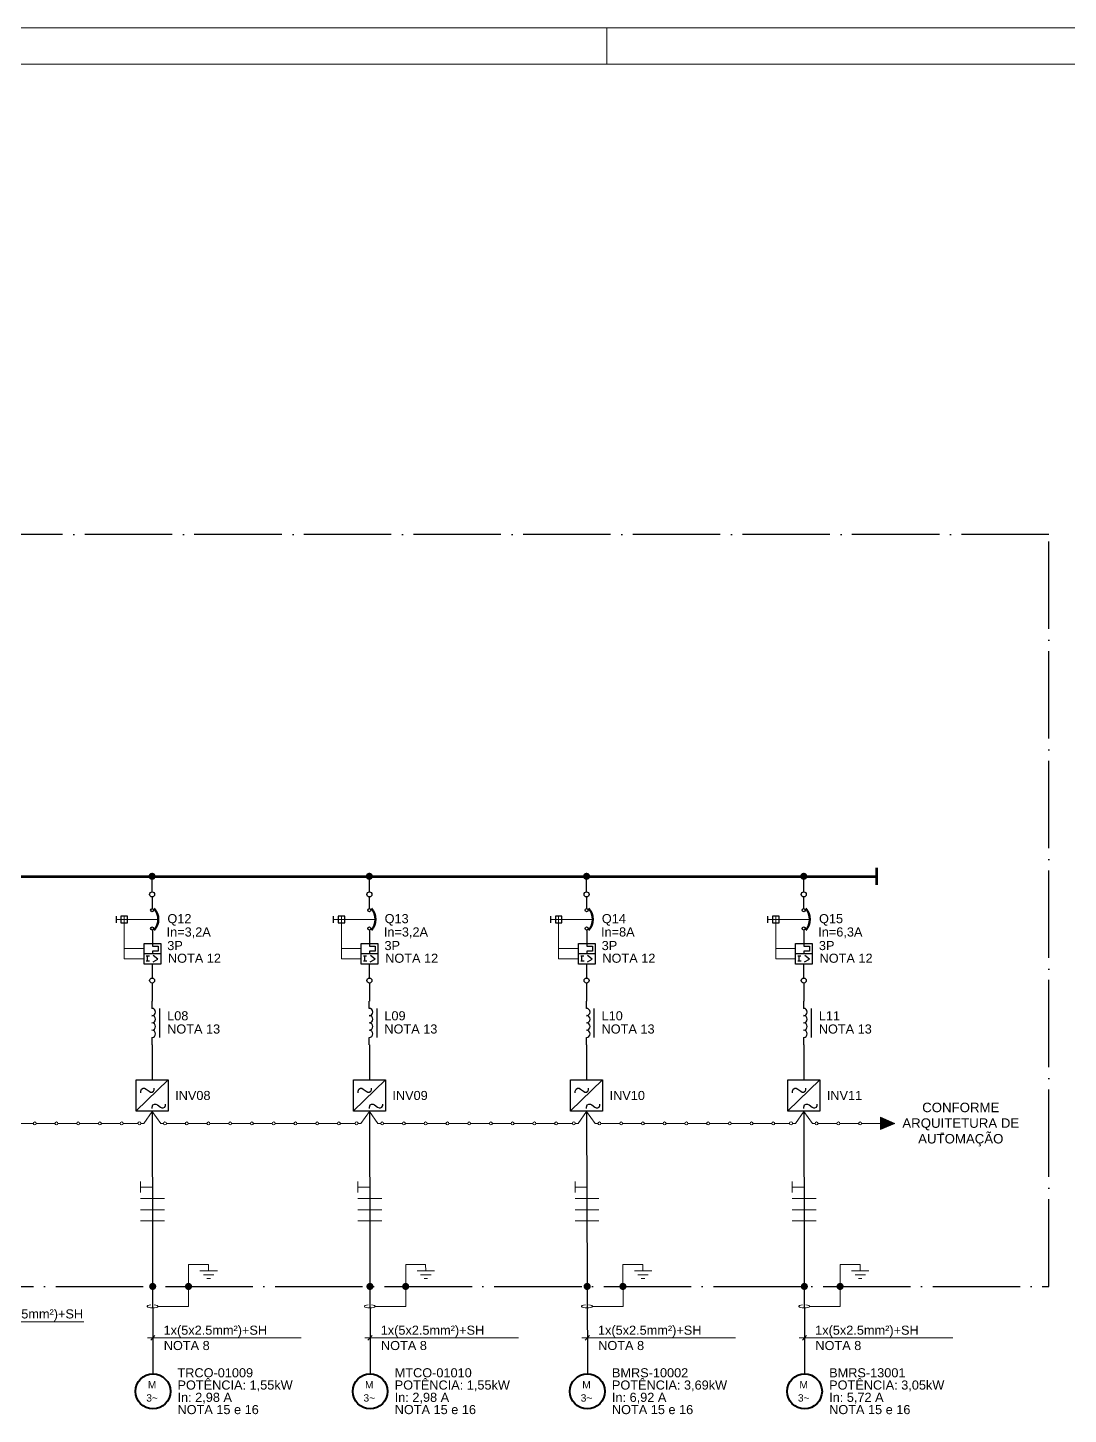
# Model space of a CAD drawing. Header units: inches. Extents: x 8060 to 14805, y -2003 to -1162.
# Drawn here: x 10108.5 to 10394.3, y -1542.4 to -1161.6 of the extents above; entities that cross this region are included whole.
import ezdxf
from ezdxf.enums import TextEntityAlignment as Align

# ---------------------------------------------------------------- set-up
doc = ezdxf.new("R2010")
doc.units = ezdxf.units.IN
doc.header["$MEASUREMENT"] = 0
doc.linetypes.add('ACAD_ISO04W100', pattern=[30, 24, -3, 0, -3])
for name, color, linetype in [('CABOS', 2, 'Continuous'), ('CAIXA DE IDENT.', 6, 'ACAD_ISO04W100'), ('COMPONENTES', 7, 'Continuous'), ('MOLDURA', 5, 'Continuous'), ('PDF2_AM_8', 7, 'Continuous'), ('PDF2_E-TXT20', 7, 'Continuous'), ('ROTAS', 7, 'Continuous'), ('TEXTO DES.', 2, 'Continuous')]:
    doc.layers.add(name, color=color, linetype=linetype)
doc.styles.add('PDF ArialMT', font='arial.ttf')

# ---------------------------------------------------------------- blocks, each defined once
blk = doc.blocks.new('MOLDURA')
at = {"layer": 'MOLDURA', "lineweight": 15}
for p, q in [((3594.47, -1351.45), (2405.47, -1351.45)), ((3224.47, -1361.47), (3224.47, -1351.45)), ((2430.47, -1361.47), (3584.47, -1361.47))]:
    blk.add_line(p, q, dxfattribs=at)
blk = doc.blocks.new('Indutância')
at = {"layer": 'COMPONENTES', "lineweight": 30}
for p, q in [((5383.17, -1082.37), (5383.17, -1080.38)), ((5383.17, -1092.39), (5383.17, -1090.37))]:
    blk.add_line(p, q, dxfattribs=at)
blk.add_lwpolyline([(5383.12, -1088.36, 1), (5383.12, -1086.35, 1), (5383.12, -1084.34)], format="xyb", dxfattribs=at)
blk.add_lwpolyline([(5385.19, -1082.37), (5385.19, -1090.37)], dxfattribs=at)
for centre in [(5383.12, -1083.36), (5383.12, -1089.35)]:
    blk.add_arc(centre, 1.01, 270, 90, dxfattribs=at)
blk = doc.blocks.new('Inversor')
at = {"layer": 'COMPONENTES', "lineweight": 30}
for points in [[(5353.2, -1116.54), (5344.42, -1125.13)], [(5345.71, -1120.12), (5345.71, -1119.72), (5345.92, -1119.1), (5346.33, -1118.89), (5346.73, -1118.89), (5347.13, -1119.1), (5347.96, -1119.72), (5348.36, -1119.93), (5348.76, -1119.93), (5349.18, -1119.72), (5349.37, -1119.31), (5349.37, -1118.89)], [(5348.82, -1124.46), (5348.82, -1124.06), (5349.01, -1123.44), (5349.44, -1123.25), (5349.84, -1123.25), (5350.24, -1123.44), (5351.07, -1124.06), (5351.47, -1124.27), (5351.87, -1124.27), (5352.27, -1124.06), (5352.49, -1123.65), (5352.49, -1123.25)]]:
    blk.add_lwpolyline(points, dxfattribs=at)
blk.add_lwpolyline([(5344.42, -1116.54), (5353.2, -1116.54), (5353.2, -1125.22), (5344.42, -1125.22)], close=True, dxfattribs=at)
blk = doc.blocks.new('disjuntor motor')
at = {"layer": 'COMPONENTES', "lineweight": 30}
for points in [[(5611.23, -947.57), (5611.23, -944.35)], [(5601.35, -951.42), (5601.35, -949.64)], [(5611.23, -953.5), (5611.23, -957.14), (5611.23, -957.86), (5612.8, -957.86), (5612.8, -959.25), (5611.23, -959.25), (5611.23, -959.97)], [(5613.52, -959.97), (5608.95, -959.97)], [(5609.56, -960.57), (5610.41, -960.57)], [(5609.56, -961.88), (5610.49, -961.88)], [(5609.92, -961.88), (5609.92, -960.57)], [(5611.23, -966.66), (5611.23, -962.79)], [(5611.42, -962.13), (5612.74, -961.41), (5611.47, -960.44)]]:
    blk.add_lwpolyline(points, dxfattribs=at)
at = {"layer": 'COMPONENTES', "lineweight": 15}
for points in [[(5612.93, -950.53), (5601.35, -950.53)], [(5608.95, -961.37), (5603.49, -961.37), (5603.49, -949.64)], [(5608.95, -958.55), (5603.49, -958.55)]]:
    blk.add_lwpolyline(points, dxfattribs=at)
at = {"layer": 'COMPONENTES', "lineweight": 30}
for points in [[(5604.4, -949.64), (5602.6, -949.64), (5602.6, -951.42), (5604.4, -951.42)], [(5613.52, -957.14), (5613.52, -962.79), (5608.95, -962.79), (5608.95, -957.14)]]:
    blk.add_lwpolyline(points, close=True, dxfattribs=at)
for centre, radius in [((5611.18, -943.64), 0.688), ((5611.18, -947.98), 0.434), ((5611.18, -953.02), 0.434), ((5611.18, -967.31), 0.688)]:
    blk.add_circle(centre, radius, dxfattribs=at)
at = {"layer": 'COMPONENTES', "lineweight": 50}
blk.add_arc((5608.43, -950.5), 4.43, 318.0432, 41.9568, dxfattribs=at)
blk = doc.blocks.new('ATERRAMENTO')
at = {"layer": 'ROTAS'}
h = blk.add_hatch(color=256, dxfattribs=at)
h.dxf.hatch_style = 1
h.paths.add_polyline_path([(6647.54, -699.87, 1), (6649.51, -699.87, 1)])
at = {"layer": 'PDF2_E-TXT20', "lineweight": 9}
blk.add_line((6640.17, -705.36), (6648.56, -705.36), dxfattribs=at)
for points in [[(6654.04, -695.59), (6654, -693.83), (6648.52, -693.83), (6648.56, -705.36)], [(6651.67, -695.59), (6656.44, -695.59)], [(6652.63, -696.65), (6655.48, -696.65)], [(6653.58, -697.68), (6654.53, -697.68)]]:
    blk.add_lwpolyline(points, dxfattribs=at)
for points in [[(6638.21, -704.92), (6637.5, -704.98), (6637.06, -705.19), (6637.17, -705.4)], [(6637.17, -705.4), (6637.28, -705.61), (6637.92, -705.77), (6638.66, -705.77)], [(6638.66, -705.77), (6639.41, -705.77), (6640.05, -705.61), (6640.16, -705.4)], [(6640.16, -705.4), (6640.27, -705.19), (6639.83, -704.98), (6639.11, -704.92)]]:
    blk.add_open_spline(points, degree=3, dxfattribs=at)
blk = doc.blocks.new('MOTOR TRI')
at = {"layer": 'COMPONENTES', "lineweight": 40}
blk.add_circle((6638.76, -725.71), 4.79, dxfattribs=at)
at = {"layer": 'COMPONENTES', "char_height": 2.01, "attachment_point": 4, "style": 'PDF ArialMT'}
for s, insert in [('M', (6637.35, -723.9)), ('3~', (6636.93, -727.52))]:
    blk.add_mtext(s, dxfattribs=dict(at, insert=insert))
blk = doc.blocks.new('SETA')
at = {"layer": 'ROTAS'}
h = blk.add_hatch(color=256, dxfattribs=at)
h.dxf.hatch_style = 1
h.paths.add_polyline_path([(5730.94, -872), (5726.96, -870.31), (5726.96, -873.69)])
at = {"layer": 'ROTAS', "lineweight": 9}
blk.add_lwpolyline([(5730.94, -872), (5726.96, -870.31), (5726.96, -873.69)], close=True, dxfattribs=at)
blk.add_lwpolyline([(5730.94, -872), (5726.96, -870.31), (5726.96, -873.69)], close=True, dxfattribs=at)

msp = doc.modelspace()

# ---------------------------------------------------------------- hatches: boundary and pattern name
at = {"layer": 'ROTAS'}
h = msp.add_hatch(color=256, dxfattribs=at)
h.dxf.hatch_style = 1
h.paths.add_polyline_path([(10141.71, -1394.66, 1), (10143.68, -1394.66, 1)])
h = msp.add_hatch(color=256, dxfattribs=at)
h.dxf.hatch_style = 1
h.paths.add_polyline_path([(10201.36, -1394.66, 1), (10203.33, -1394.66, 1)])
h = msp.add_hatch(color=256, dxfattribs=at)
h.dxf.hatch_style = 1
h.paths.add_polyline_path([(10261.01, -1394.66, 1), (10262.98, -1394.66, 1)])
h = msp.add_hatch(color=256, dxfattribs=at)
h.dxf.hatch_style = 1
h.paths.add_polyline_path([(10320.66, -1394.66, 1), (10322.63, -1394.66, 1)])
h = msp.add_hatch(color=256, dxfattribs=at)
h.dxf.hatch_style = 1
h.paths.add_polyline_path([(10141.87, -1507.32, 1), (10143.84, -1507.32, 1)])
h = msp.add_hatch(color=256, dxfattribs=at)
h.dxf.hatch_style = 1
h.paths.add_polyline_path([(10201.52, -1507.32, 1), (10203.49, -1507.32, 1)])
h = msp.add_hatch(color=256, dxfattribs=at)
h.dxf.hatch_style = 1
h.paths.add_polyline_path([(10261.17, -1507.32, 1), (10263.14, -1507.32, 1)])
h = msp.add_hatch(color=256, dxfattribs=at)
h.dxf.hatch_style = 1
h.paths.add_polyline_path([(10320.82, -1507.32, 1), (10322.79, -1507.32, 1)])

# ---------------------------------------------------------------- linework, layer by layer
at = {"layer": 'CABOS', "lineweight": 9}
for points in [[(10139.54, -1478.48), (10139.54, -1481.53)], [(10139.54, -1480.01), (10142.8, -1480.01)], [(10199.19, -1478.48), (10199.19, -1481.53)], [(10199.19, -1480.01), (10202.45, -1480.01)], [(10258.84, -1478.48), (10258.84, -1481.53)], [(10258.84, -1480.01), (10262.1, -1480.01)], [(10318.49, -1478.48), (10318.49, -1481.53)], [(10318.49, -1480.01), (10321.75, -1480.01)], [(10139.54, -1483.18), (10146.08, -1483.18)], [(10199.19, -1483.18), (10205.73, -1483.18)], [(10258.84, -1483.18), (10265.38, -1483.18)], [(10318.49, -1483.18), (10325.03, -1483.18)], [(10146.08, -1486.23), (10139.54, -1486.23), (10146.08, -1486.23)], [(10205.73, -1486.23), (10199.19, -1486.23), (10205.73, -1486.23)], [(10265.38, -1486.23), (10258.84, -1486.23), (10265.38, -1486.23)], [(10325.03, -1486.23), (10318.49, -1486.23), (10325.03, -1486.23)], [(10146.08, -1489.26), (10139.54, -1489.26), (10146.08, -1489.26)], [(10205.73, -1489.26), (10199.19, -1489.26), (10205.73, -1489.26)], [(10265.38, -1489.26), (10258.84, -1489.26), (10265.38, -1489.26)], [(10325.03, -1489.26), (10318.49, -1489.26), (10325.03, -1489.26)]]:
    msp.add_lwpolyline(points, dxfattribs=at)
at = {"layer": 'CAIXA DE IDENT.'}
msp.add_lwpolyline([(9544.4, -1300.73), (9544.35, -1507.33), (10388.93, -1507.33), (10388.98, -1300.73)], close=True, dxfattribs=at)
at = {"layer": 'PDF2_AM_8', "lineweight": 9}
for points in [[(10139.6, -1462.53), (10140.38, -1462.53), (10142.71, -1459.22), (10145.06, -1462.53), (10145.82, -1462.53)], [(10199.25, -1462.53), (10200.03, -1462.53), (10202.36, -1459.22), (10204.71, -1462.53), (10205.47, -1462.53)], [(10258.89, -1462.53), (10259.68, -1462.53), (10262.01, -1459.22), (10264.36, -1462.53), (10265.12, -1462.53)], [(10318.54, -1462.53), (10319.33, -1462.53), (10321.65, -1459.22), (10324, -1462.53), (10324.77, -1462.53)]]:
    msp.add_lwpolyline(points, dxfattribs=at)
at = {"layer": 'ROTAS'}
for p, q in [((10142.7, -1423.97), (10142.7, -1428.97)), ((10202.35, -1423.97), (10202.35, -1428.97)), ((10262, -1423.97), (10262, -1428.97)), ((10321.64, -1423.97), (10321.64, -1428.97)), ((10142.7, -1440.96), (10142.7, -1450.53)), ((10202.35, -1440.96), (10202.35, -1450.53)), ((10262, -1440.96), (10262, -1450.53)), ((10321.64, -1440.96), (10321.64, -1450.53)), ((10142.71, -1459.22), (10142.92, -1531.34)), ((10202.36, -1459.22), (10202.57, -1531.34)), ((10262.01, -1459.22), (10262.22, -1531.34)), ((10321.65, -1459.22), (10321.86, -1531.34))]:
    msp.add_line(p, q, dxfattribs=at)
at = {"layer": 'ROTAS', "lineweight": 60}
for points in [[(10341.59, -1392.36), (10341.59, -1396.98)], [(9592.96, -1394.68), (10341.59, -1394.67)]]:
    msp.add_lwpolyline(points, dxfattribs=at)
at = {"layer": 'ROTAS', "lineweight": 30}
for points in [[(10142.7, -1398.93), (10142.7, -1394.66)], [(10202.35, -1398.93), (10202.35, -1394.66)], [(10262, -1398.93), (10262, -1394.66)], [(10321.64, -1398.93), (10321.64, -1394.66)]]:
    msp.add_lwpolyline(points, dxfattribs=at)
at = {"layer": 'ROTAS', "lineweight": 9}
for points in [[(10104.88, -1462.53), (10108.99, -1462.53), (10110.05, -1462.53)], [(10110.85, -1462.53), (10114.96, -1462.53), (10116.02, -1462.53)], [(10116.82, -1462.53), (10120.93, -1462.53), (10121.99, -1462.53)], [(10122.79, -1462.53), (10126.9, -1462.53), (10127.96, -1462.53)], [(10128.76, -1462.53), (10132.87, -1462.53), (10133.92, -1462.53)], [(10134.73, -1462.53), (10138.79, -1462.53), (10138.79, -1462.53)], [(10146.62, -1462.53), (10150.73, -1462.53), (10151.79, -1462.53)], [(10152.59, -1462.53), (10156.7, -1462.53), (10157.76, -1462.53)], [(10158.56, -1462.53), (10162.67, -1462.53), (10163.73, -1462.53)], [(10164.53, -1462.53), (10168.64, -1462.53), (10169.7, -1462.53)], [(10170.5, -1462.53), (10174.61, -1462.53), (10175.67, -1462.53)], [(10176.47, -1462.53), (10180.58, -1462.53), (10181.64, -1462.53)], [(10182.44, -1462.53), (10186.55, -1462.53), (10187.6, -1462.53)], [(10188.41, -1462.53), (10192.52, -1462.53), (10193.57, -1462.53)], [(10194.38, -1462.53), (10198.44, -1462.53), (10198.44, -1462.53)], [(10206.27, -1462.53), (10210.38, -1462.53), (10211.44, -1462.53)], [(10212.24, -1462.53), (10216.35, -1462.53), (10217.41, -1462.53)], [(10218.21, -1462.53), (10222.32, -1462.53), (10223.38, -1462.53)], [(10224.18, -1462.53), (10228.29, -1462.53), (10229.35, -1462.53)], [(10230.15, -1462.53), (10234.26, -1462.53), (10235.31, -1462.53)], [(10236.12, -1462.53), (10240.23, -1462.53), (10241.28, -1462.53)], [(10242.09, -1462.53), (10246.2, -1462.53), (10247.25, -1462.53)], [(10248.06, -1462.53), (10252.16, -1462.53), (10253.22, -1462.53)], [(10254.03, -1462.53), (10258.09, -1462.53), (10258.09, -1462.53)], [(10265.92, -1462.53), (10270.03, -1462.53), (10271.09, -1462.53)], [(10271.89, -1462.53), (10276, -1462.53), (10277.06, -1462.53)], [(10277.86, -1462.53), (10281.97, -1462.53), (10283.03, -1462.53)], [(10283.83, -1462.53), (10287.94, -1462.53), (10288.99, -1462.53)], [(10289.8, -1462.53), (10293.91, -1462.53), (10294.96, -1462.53)], [(10295.77, -1462.53), (10299.87, -1462.53), (10300.93, -1462.53)], [(10301.74, -1462.53), (10305.84, -1462.53), (10306.9, -1462.53)], [(10307.71, -1462.53), (10311.81, -1462.53), (10312.87, -1462.53)], [(10313.68, -1462.53), (10317.74, -1462.53), (10317.74, -1462.53)], [(10325.57, -1462.53), (10329.68, -1462.53), (10330.74, -1462.53)], [(10331.54, -1462.53), (10335.65, -1462.53), (10336.7, -1462.53)], [(10337.51, -1462.53), (10341.62, -1462.53), (10342.67, -1462.53)], [(10081.77, -1517), (10123.96, -1517)], [(10141.43, -1521.47), (10183.62, -1521.47)], [(10142.32, -1522.1), (10143.48, -1520.81)], [(10201.08, -1521.47), (10243.27, -1521.47)], [(10201.97, -1522.1), (10203.13, -1520.81)], [(10260.73, -1521.47), (10302.92, -1521.47)], [(10261.61, -1522.1), (10262.78, -1520.81)], [(10320.37, -1521.47), (10362.57, -1521.47)], [(10321.26, -1522.1), (10322.43, -1520.81)]]:
    msp.add_lwpolyline(points, dxfattribs=at)
for centre in [(10110.45, -1462.53), (10116.42, -1462.53), (10122.39, -1462.53), (10128.36, -1462.53), (10134.33, -1462.53), (10139.19, -1462.51), (10146.22, -1462.53), (10152.19, -1462.53), (10158.16, -1462.53), (10164.13, -1462.53), (10170.1, -1462.53), (10176.07, -1462.53), (10182.04, -1462.53), (10188.01, -1462.53), (10193.98, -1462.53), (10198.84, -1462.51), (10205.87, -1462.53), (10211.84, -1462.53), (10217.81, -1462.53), (10223.78, -1462.53), (10229.75, -1462.53), (10235.72, -1462.53), (10241.69, -1462.53), (10247.66, -1462.53), (10253.63, -1462.53), (10258.49, -1462.51), (10265.52, -1462.53), (10271.49, -1462.53), (10277.46, -1462.53), (10283.43, -1462.53), (10289.4, -1462.53), (10295.37, -1462.53), (10301.34, -1462.53), (10307.3, -1462.53), (10313.27, -1462.53), (10318.14, -1462.51), (10325.17, -1462.53), (10331.14, -1462.53), (10337.11, -1462.53)]:
    msp.add_circle(centre, 0.402, dxfattribs=at)

# ---------------------------------------------------------------- block references
msp.add_blockref('MOLDURA', (7043.13, 189.88))
at = {"layer": 'CAIXA DE IDENT.'}
for p in [(3504.16, -810.43), (3563.8, -810.43), (3623.45, -810.43), (3683.1, -810.43)]:
    msp.add_blockref('MOTOR TRI', p, dxfattribs=at)
at = {"layer": 'COMPONENTES'}
for name, p in [('disjuntor motor', (4531.52, -455.98)), ('disjuntor motor', (4591.17, -455.98)), ('disjuntor motor', (4650.82, -455.98)), ('disjuntor motor', (4710.46, -455.98)), ('Indutância', (4759.52, -348.58)), ('Indutância', (4819.17, -348.58)), ('Indutância', (4878.82, -348.58)), ('Indutância', (4938.47, -348.58)), ('Inversor', (4793.9, -333.99)), ('Inversor', (4853.54, -333.99)), ('Inversor', (4913.19, -333.99)), ('Inversor', (4972.84, -333.99)), ('ATERRAMENTO', (3504.16, -807.45)), ('ATERRAMENTO', (3563.8, -807.45)), ('ATERRAMENTO', (3623.45, -807.45)), ('ATERRAMENTO', (3683.1, -807.45))]:
    msp.add_blockref(name, p, dxfattribs=at)
at = {"layer": 'ROTAS'}
msp.add_blockref('SETA', (4615.72, -590.52), dxfattribs=at)

# ---------------------------------------------------------------- texts
at = {"layer": 'TEXTO DES.', "style": 'PDF ArialMT'}
for s, p in [('Q12', (10146.89, -1407.54)), ('Q13', (10206.54, -1407.54)), ('Q14', (10266.19, -1407.54)), ('Q15', (10325.83, -1407.54)), ('In=3,2A', (10146.67, -1411.2)), ('In=3,2A', (10206.32, -1411.2)), ('In=8A', (10265.97, -1411.2)), ('In=6,3A', (10325.62, -1411.2)), ('3P', (10146.85, -1414.93)), ('3P', (10206.5, -1414.93)), ('3P', (10266.15, -1414.93)), ('3P', (10325.8, -1414.93)), ('NOTA 12', (10147.04, -1418.41)), ('NOTA 12', (10206.69, -1418.41)), ('NOTA 12', (10266.34, -1418.41)), ('NOTA 12', (10325.99, -1418.41)), ('L08', (10146.82, -1434.22)), ('L09', (10206.47, -1434.22)), ('L10', (10266.12, -1434.22)), ('L11', (10325.77, -1434.22)), ('NOTA 13', (10146.82, -1437.85)), ('NOTA 13', (10206.47, -1437.85)), ('NOTA 13', (10266.12, -1437.85)), ('NOTA 13', (10325.77, -1437.85)), ('INV08', (10149.02, -1456.11)), ('INV09', (10208.67, -1456.11)), ('INV10', (10268.32, -1456.11)), ('INV11', (10327.97, -1456.11)), ('1x(5x2.5mm²)+SH', (10095.31, -1516.11)), ('1x(5x2.5mm²)+SH', (10145.83, -1520.58)), ('1x(5x2.5mm²)+SH', (10205.47, -1520.58)), ('1x(5x2.5mm²)+SH', (10265.12, -1520.58)), ('1x(5x2.5mm²)+SH', (10324.77, -1520.58)), ('NOTA 8', (10145.89, -1524.79)), ('NOTA 8', (10205.54, -1524.79)), ('NOTA 8', (10265.19, -1524.79)), ('NOTA 8', (10324.83, -1524.79)), ('TRCO-01009', (10149.66, -1532.28)), ('MTCO-01010', (10209.31, -1532.28)), ('BMRS-10002', (10268.96, -1532.28)), ('BMRS-13001', (10328.61, -1532.28)), ('POTÊNCIA: 1,55kW', (10149.66, -1535.65)), ('POTÊNCIA: 1,55kW', (10209.31, -1535.65)), ('POTÊNCIA: 3,69kW', (10268.96, -1535.65)), ('POTÊNCIA: 3,05kW', (10328.61, -1535.65)), ('In: 2,98 A', (10149.66, -1539.02)), ('In: 2,98 A', (10209.31, -1539.02)), ('In: 6,92 A', (10268.96, -1539.02)), ('In: 5,72 A', (10328.61, -1539.02)), ('NOTA 15 e 16', (10149.66, -1542.39)), ('NOTA 15 e 16', (10209.31, -1542.39)), ('NOTA 15 e 16', (10268.96, -1542.39)), ('NOTA 15 e 16', (10328.61, -1542.39))]:
    msp.add_text(s, height=2.5, dxfattribs=at).set_placement(p)
for s, height, p in [('CONFORME', 2.601, (10364.76, -1460.23)), ('ARQUITETURA DE', 2.6014, (10364.76, -1464.53)), ('AUTOMAÇÃO', 2.601, (10364.76, -1468.83)), ('-', 2.6, (10359.68, -1467.02))]:
    msp.add_text(s, height=height, dxfattribs=at).set_placement(p, align=Align.BOTTOM_CENTER)

doc.saveas('drawing.dxf')
